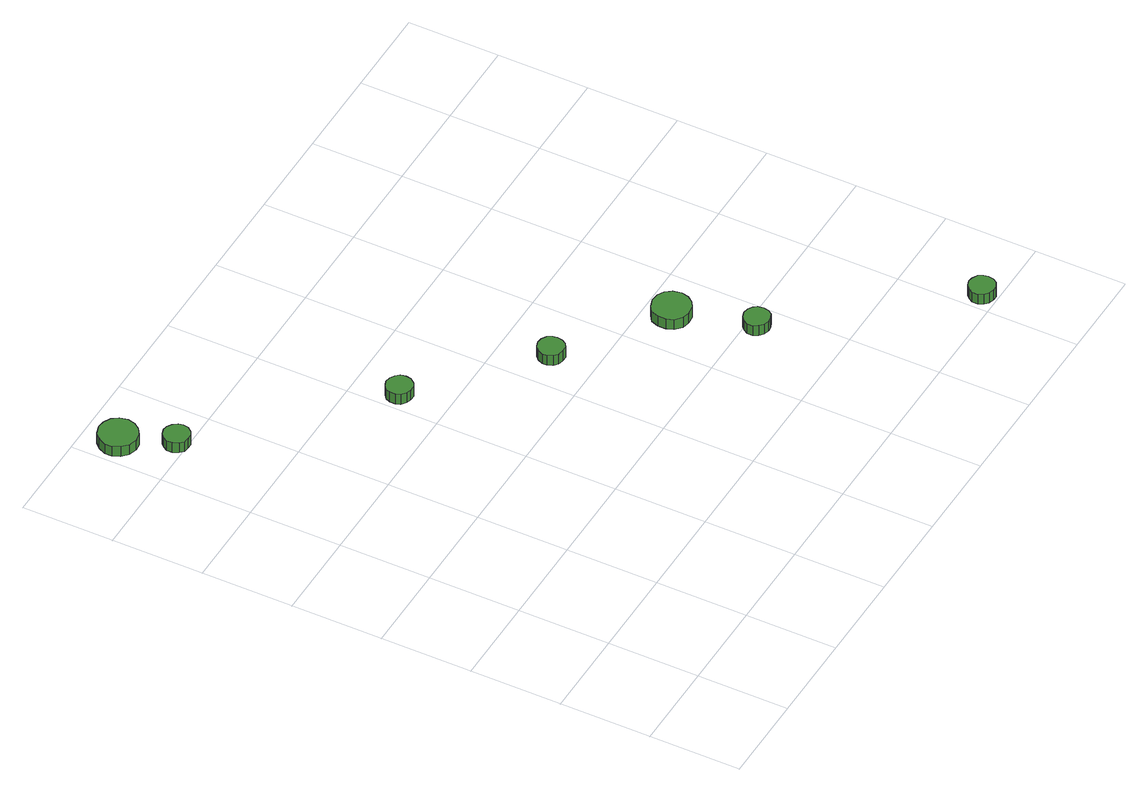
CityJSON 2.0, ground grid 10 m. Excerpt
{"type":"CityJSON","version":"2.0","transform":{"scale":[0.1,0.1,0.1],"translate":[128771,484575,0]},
"CityObjects":{
"tree1":{"type":"SolitaryVegetationObject","attributes":{"function":"something"},"geometry":[{"type":"MultiSurface","lod":"1","boundaries":[[[0,1,2,3,4,5,6,7,8,9,10,11,12,13,14]],[[15,16,17,18,19,20,21,22,23,24,25,26,27,28,29]],[[0,29,28,1]],[[1,28,27,2]],[[2,27,26,3]],[[3,26,25,4]],[[4,25,24,5]],[[5,24,23,6]],[[6,23,22,7]],[[7,22,21,8]],[[8,21,20,9]],[[9,20,19,10]],[[10,19,18,11]],[[11,18,17,12]],[[12,17,16,13]],[[13,16,15,14]],[[14,15,29,0]]]}]},
"tree2":{"type":"SolitaryVegetationObject","attributes":{"function":"something"},"geometry":[{"type":"MultiSurface","lod":"1","boundaries":[[[30,31,32,33,34,35,36,37,38,39,40,41,42,43,44]],[[45,46,47,48,49,50,51,52,53,54,55,56,57,58,59]],[[30,59,58,31]],[[31,58,57,32]],[[32,57,56,33]],[[33,56,55,34]],[[34,55,54,35]],[[35,54,53,36]],[[36,53,52,37]],[[37,52,51,38]],[[38,51,50,39]],[[39,50,49,40]],[[40,49,48,41]],[[41,48,47,42]],[[42,47,46,43]],[[43,46,45,44]],[[44,45,59,30]]]}]},
"tree3":{"type":"SolitaryVegetationObject","attributes":{"function":"something"},"geometry":[{"type":"MultiSurface","lod":"1","boundaries":[[[60,61,62,63,64,65,66,67,68,69,70,71,72,73,74]],[[75,76,77,78,79,80,81,82,83,84,85,86,87,88,89]],[[60,89,88,61]],[[61,88,87,62]],[[62,87,86,63]],[[63,86,85,64]],[[64,85,84,65]],[[65,84,83,66]],[[66,83,82,67]],[[67,82,81,68]],[[68,81,80,69]],[[69,80,79,70]],[[70,79,78,71]],[[71,78,77,72]],[[72,77,76,73]],[[73,76,75,74]],[[74,75,89,60]]]}]},
"tree4":{"type":"SolitaryVegetationObject","attributes":{"function":"something"},"geometry":[{"type":"MultiSurface","lod":"1","boundaries":[[[90,91,92,93,94,95,96,97,98,99,100,101,102,103,104]],[[105,106,107,108,109,110,111,112,113,114,115,116,117,118,119]],[[90,119,118,91]],[[91,118,117,92]],[[92,117,116,93]],[[93,116,115,94]],[[94,115,114,95]],[[95,114,113,96]],[[96,113,112,97]],[[97,112,111,98]],[[98,111,110,99]],[[99,110,109,100]],[[100,109,108,101]],[[101,108,107,102]],[[102,107,106,103]],[[103,106,105,104]],[[104,105,119,90]]]}]},
"tree5":{"type":"SolitaryVegetationObject","attributes":{"function":"something"},"geometry":[{"type":"MultiSurface","lod":"1","boundaries":[[[120,121,122,123,124,125,126,127,128,129,130,131,132,133,134]],[[135,136,137,138,139,140,141,142,143,144,145,146,147,148,149]],[[120,149,148,121]],[[121,148,147,122]],[[122,147,146,123]],[[123,146,145,124]],[[124,145,144,125]],[[125,144,143,126]],[[126,143,142,127]],[[127,142,141,128]],[[128,141,140,129]],[[129,140,139,130]],[[130,139,138,131]],[[131,138,137,132]],[[132,137,136,133]],[[133,136,135,134]],[[134,135,149,120]]]}]},
"tree6":{"type":"SolitaryVegetationObject","attributes":{"function":"something"},"geometry":[{"type":"MultiSurface","lod":"1","boundaries":[[[150,151,152,153,154,155,156,157,158,159,160,161,162,163,164]],[[165,166,167,168,169,170,171,172,173,174,175,176,177,178,179]],[[150,179,178,151]],[[151,178,177,152]],[[152,177,176,153]],[[153,176,175,154]],[[154,175,174,155]],[[155,174,173,156]],[[156,173,172,157]],[[157,172,171,158]],[[158,171,170,159]],[[159,170,169,160]],[[160,169,168,161]],[[161,168,167,162]],[[162,167,166,163]],[[163,166,165,164]],[[164,165,179,150]]]}]},
"tree7":{"type":"SolitaryVegetationObject","attributes":{"function":"something"},"geometry":[{"type":"MultiSurface","lod":"1","boundaries":[[[180,181,182,183,184,185,186,187,188,189,190,191,192,193,194]],[[195,196,197,198,199,200,201,202,203,204,205,206,207,208,209]],[[180,209,208,181]],[[181,208,207,182]],[[182,207,206,183]],[[183,206,205,184]],[[184,205,204,185]],[[185,204,203,186]],[[186,203,202,187]],[[187,202,201,188]],[[188,201,200,189]],[[189,200,199,190]],[[190,199,198,191]],[[191,198,197,192]],[[192,197,196,193]],[[193,196,195,194]],[[194,195,209,180]]]}]}
},
"vertices":[
[50,663,18],[48,672,18],[43,679,18],[35,683,18],[27,684,18],[18,681,18],[12,675,18],[8,667,18],[8,659,18],[12,651,18],[18,645,18],[27,642,18],[35,643,18],[43,648,18],[48,655,18],[48,655,5],[43,648,5],[35,643,5],[27,642,5],[18,645,5],[12,651,5],[8,659,5],[8,667,5],[12,675,5],[18,681,5],[27,684,5],[35,683,5],[43,679,5],[48,672,5],[50,663,5],
[67,611,20],[66,616,20],[62,621,20],[57,624,20],[52,625,20],[46,623,20],[42,619,20],[39,614,20],[39,608,20],[42,602,20],[46,598,20],[52,597,20],[57,597,20],[62,600,20],[66,605,20],[66,605,7],[62,600,7],[57,597,7],[52,597,7],[46,598,7],[42,602,7],[39,608,7],[39,614,7],[42,619,7],[46,623,7],[52,625,7],[57,624,7],[62,621,7],[66,616,7],[67,611,7],
[234,452,19],[233,458,19],[229,462,19],[224,465,19],[218,466,19],[213,464,19],[208,460,19],[206,455,19],[206,449,19],[208,444,19],[213,440,19],[218,438,19],[224,438,19],[229,441,19],[233,446,19],[233,446,6],[229,441,6],[224,438,6],[218,438,6],[213,440,6],[208,444,6],[206,449,6],[206,455,6],[208,460,6],[213,464,6],[218,466,6],[224,465,6],[229,462,6],[233,458,6],[234,452,6],
[353,347,20],[352,352,20],[349,357,20],[344,360,20],[338,361,20],[332,359,20],[328,355,20],[325,349,20],[325,344,20],[328,338,20],[332,334,20],[338,333,20],[344,333,20],[349,336,20],[352,341,20],[352,341,7],[349,336,7],[344,333,7],[338,333,7],[332,334,7],[328,338,7],[325,344,7],[325,349,7],[328,355,7],[332,359,7],[338,361,7],[344,360,7],[349,357,7],[352,352,7],[353,347,7],
[487,189,20],[486,195,20],[483,199,20],[478,202,20],[472,203,20],[466,201,20],[462,197,20],[459,192,20],[459,186,20],[462,181,20],[466,177,20],[472,175,20],[478,176,20],[483,178,20],[486,183,20],[486,183,7],[483,178,7],[478,176,7],[472,175,7],[466,177,7],[462,181,7],[459,186,7],[459,192,7],[462,197,7],[466,201,7],[472,203,7],[478,202,7],[483,199,7],[486,195,7],[487,189,7],
[470,271,18],[468,280,18],[463,287,18],[456,291,18],[447,292,18],[439,289,18],[432,284,18],[429,276,18],[429,267,18],[432,259,18],[439,253,18],[447,251,18],[456,252,18],[463,256,18],[468,263,18],[468,263,5],[463,256,5],[456,252,5],[447,251,5],[439,253,5],[432,259,5],[429,267,5],[429,276,5],[432,284,5],[439,289,5],[447,292,5],[456,291,5],[463,287,5],[468,280,5],[470,271,5],
[632,16,20],[631,21,20],[628,26,20],[622,29,20],[617,30,20],[611,28,20],[607,24,20],[604,19,20],[604,13,20],[607,7,20],[611,4,20],[617,2,20],[622,2,20],[628,5,20],[631,10,20],[631,10,7],[628,5,7],[622,2,7],[617,2,7],[611,4,7],[607,7,7],[604,13,7],[604,19,7],[607,24,7],[611,28,7],[617,30,7],[622,29,7],[628,26,7],[631,21,7],[632,16,7]
]}
